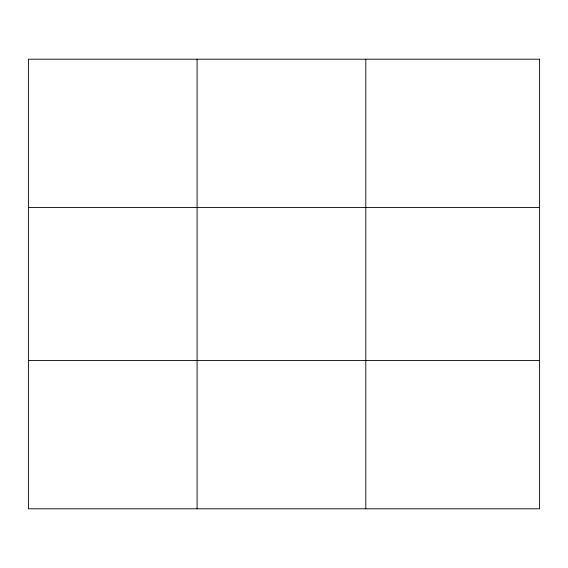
<?xml version="1.0" encoding="UTF-8"?>
<svg xmlns="http://www.w3.org/2000/svg" width="568" height="568" viewBox="0 0 568 568"><rect width="100%" height="100%" fill="white"/><g stroke="black" fill="none" stroke-linecap="round" stroke-linejoin="round"><path stroke-width="0.85" d="M197.096 59.2L197.096 508.8M365.792 59.2L365.792 508.8M28.4 207.569L539.6 207.569M28.4 360.431L539.6 360.431M539.6 59.2L539.6 508.8L28.4 508.8L28.4 59.2L539.6 59.2"/></g></svg>
